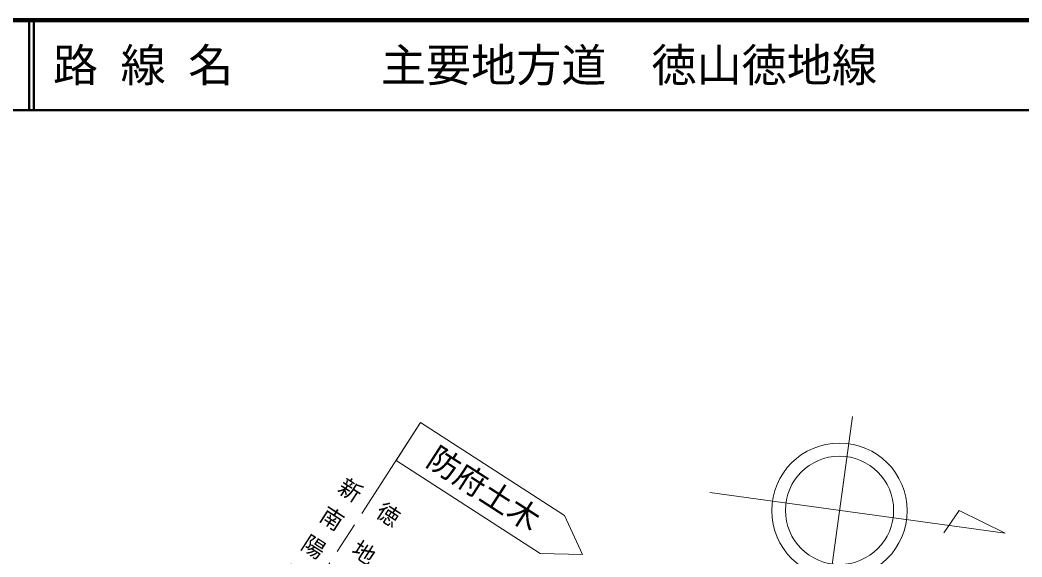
# Model space of a CAD drawing. Units: millimetres at full size, sheet at 1:1000; details may follow other scales. Extents: x 40000 to 680000, y 20000 to 380000.
# Drawn here: x 176728 to 287810, y 320505 to 380000 of the extents above; entities that cross this region are included whole.
import ezdxf
from ezdxf.enums import TextEntityAlignment as Align

# ---------------------------------------------------------------- set-up
doc = ezdxf.new("R2010")
doc.units = ezdxf.units.MM
doc.header["$LTSCALE"] = 1000
doc.linetypes.add('CHAIN', pattern=[18.5, 12, -1.5, 3.5, -1.5])
for name, color, linetype, lineweight in [('M-BMK', 2, 'CHAIN', 13), ('M-BMK-SRVR', 3, 'Continuous', 13), ('M-STR-HTXT', 7, 'Continuous', 13), ('M-TTL', 2, 'Continuous', 140), ('M-TTL-LINE', 7, 'Continuous', 50)]:
    doc.layers.add(name, color=color, linetype=linetype, lineweight=lineweight)
doc.layers.add('M-BMK-HTXT', color=7, linetype='Continuous')
doc.layers.add('M-TTL-TXT', color=7, linetype='Continuous')
doc.styles.add('@ＭＳ ゴシック', font='')
doc.styles.add('ＭＳ ゴシック', font='')
doc.styles.get('@ＭＳ ゴシック').set_extended_font_data('@MS Gothic')
doc.styles.get('ＭＳ ゴシック').set_extended_font_data('MS Gothic')

msp = doc.modelspace()

# ---------------------------------------------------------------- linework, layer by layer
at = {"layer": 'M-BMK'}
msp.add_line((221127, 335400), (176987, 267039), dxfattribs=at)
at = {"layer": 'M-BMK-SRVR'}
for p, q in [((269017, 336074), (266151, 315270)), ((253220, 327650), (285940, 323143)), ((280865, 325665), (279166, 323192)), ((285940, 323143), (280865, 325665))]:
    msp.add_line(p, q, dxfattribs=at)
for centre, radius in [((267578, 325630), 7500), ((267584, 325672), 6000)]:
    msp.add_circle(centre, radius, dxfattribs=at)
at = {"layer": 'M-STR-HTXT'}
for p, q in [((221127, 335400), (218414, 331200)), ((221127, 335400), (237088, 325094)), ((218414, 331200), (234376, 320894)), ((239072, 320778), (237088, 325094)), ((234376, 320894), (239072, 320778))]:
    msp.add_line(p, q, dxfattribs=at)
at = {"layer": 'M-TTL'}
msp.add_line((680000, 380000), (40000, 380000), dxfattribs=at)
at = {"layer": 'M-TTL-LINE'}
for p, q in [((177750, 380000), (177750, 370000)), ((178250, 380000), (178250, 370000)), ((40000, 370000), (680000, 370000))]:
    msp.add_line(p, q, dxfattribs=at)

# ---------------------------------------------------------------- texts
at = {"layer": 'M-BMK-HTXT', "style": '@ＭＳ ゴシック'}
for s, p in [('新 南 陽 市', (214025, 329010)), ('徳\u3000地\u3000町', (218225, 326298))]:
    msp.add_text(s, height=1833, rotation=237.151, dxfattribs=at).set_placement(p, align=Align.MIDDLE_LEFT)
at = {"layer": 'M-STR-HTXT', "style": 'ＭＳ ゴシック'}
msp.add_text('防府土木', height=2566, rotation=327.151, dxfattribs=at).set_placement((228177, 328063), align=Align.MIDDLE_CENTER)
at = {"layer": 'M-TTL-TXT', "style": 'ＭＳ ゴシック'}
for s, p in [('路 線 名', (180380, 375000)), ('主要地方道\u3000徳山徳地線', (216734, 375000))]:
    msp.add_text(s, height=3666, dxfattribs=at).set_placement(p, align=Align.MIDDLE_LEFT)

doc.saveas('drawing.dxf')
